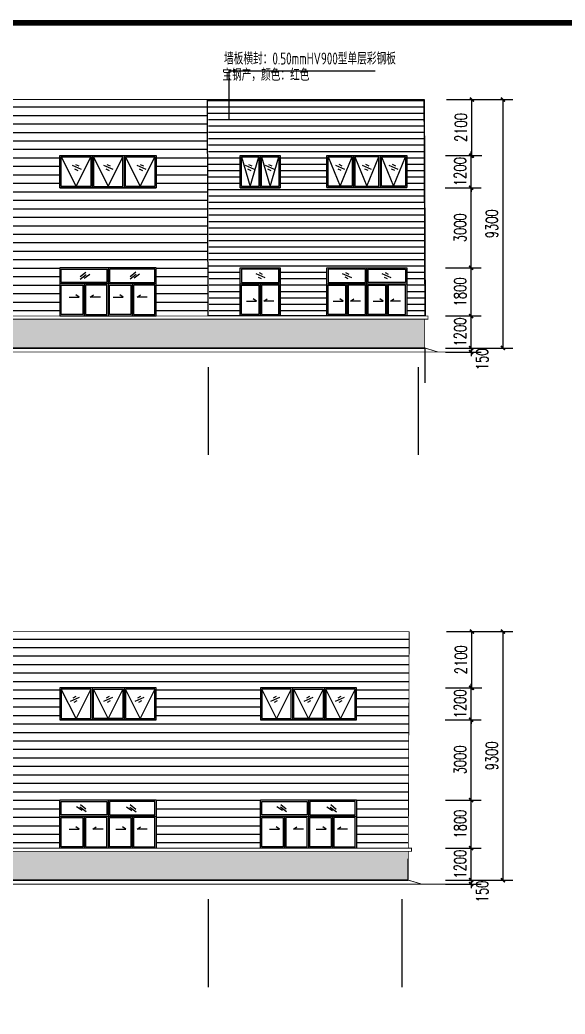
# Model space of a CAD drawing. Extents: x 180850 to 1399066, y 113487 to 334416.
# Drawn here: x 733682 to 754088, y 278472 to 315676 of the extents above; entities that cross this region are included whole.
import ezdxf
from ezdxf.enums import TextEntityAlignment as Align

# ---------------------------------------------------------------- set-up
doc = ezdxf.new("R2010")
doc.units = 0
doc.header["$LTSCALE"] = 1000
for name, color, linetype in [('AXIS', 3, 'Continuous'), ('PUB_DIM', 3, 'Continuous'), ('PUB_TEXT', 7, 'Continuous'), ('PUB_TITLE', 4, 'Continuous')]:
    doc.layers.add(name, color=color, linetype=linetype)
doc.styles.add('_TCH_DIM_T3', font='SIMPLEX', dxfattribs={"width": 0.705882, "bigfont": 'GBCBIG'})
doc.styles.add('C', font='tssdeng.shx', dxfattribs={"height": 3, "bigfont": 'tssdchn.shx'})
doc.dimstyles.new('_TCH_ARCH&&150', dxfattribs={"dimtxt": 446.25, "dimasz": 150, "dimexe": 375, "dimexo": 450, "dimgap": 189.375, "dimtad": 1, "dimdec": 0, "dimzin": 0, "dimdsep": 46, "dimtxsty": '_TCH_DIM_T3', "dimblk": 'ARCHTICK', "dimcen": 0.09, "dimclrd": 3, "dimclre": 3, "dimclrt": 7, "dimazin": 2, "dimtfac": 1, "dimtdec": 0, "dimtix": 1, "dimtmove": 2, "dimatfit": 3, "dimfxl": 1, "dimtolj": 1, "dimtzin": 0, "dimarcsym": 0})

# ---------------------------------------------------------------- blocks, each defined once
blk = doc.blocks.new('_ArchTick')
at = {"color": 0, "linetype": 'ByBlock', "const_width": 0.4}
blk.add_lwpolyline([(-0.5, -0.5), (0.5, 0.5)], dxfattribs=at)
blk = doc.blocks.new('*D526')
at = {"layer": 'Defpoints', "color": 0, "transparency": 16777216}
for p in [(749160, 304597), (750568, 304597), (749160, 303397)]:
    blk.add_point(p, dxfattribs=at)
at = {"layer": 'PUB_DIM', "color": 3, "lineweight": -2, "transparency": 16777216}
for p, q in [((750568, 304597), (750568, 304747)), ((749610, 304597), (750943, 304597)), ((750568, 303397), (750568, 304597)), ((749610, 303397), (750943, 303397)), ((750568, 303397), (750568, 303247))]:
    blk.add_line(p, q, dxfattribs=at)
at = {"layer": 'PUB_DIM', "color": 3, "lineweight": -2, "transparency": 16777216, "xscale": 150, "yscale": 150, "zscale": 150}
for p, rotation in [((750568, 304597), 270), ((750568, 303397), 90)]:
    blk.add_blockref('_ArchTick', p, dxfattribs=dict(at, rotation=rotation))
at = {"layer": 'PUB_DIM', "color": 7, "transparency": 16777216, "insert": (750156, 303997), "char_height": 446.2, "attachment_point": 5, "rotation": 90, "style": '_TCH_DIM_T3'}
blk.add_mtext('\\A1;1200', dxfattribs=at)
blk = doc.blocks.new('*D527')
at = {"layer": 'Defpoints', "color": 0, "transparency": 16777216}
for p in [(749160, 306397), (750568, 306397), (749160, 304597)]:
    blk.add_point(p, dxfattribs=at)
at = {"layer": 'PUB_DIM', "color": 3, "lineweight": -2, "transparency": 16777216}
for p, q in [((749610, 306397), (750943, 306397)), ((750568, 304597), (750568, 306397)), ((749610, 304597), (750943, 304597))]:
    blk.add_line(p, q, dxfattribs=at)
at = {"layer": 'PUB_DIM', "color": 3, "lineweight": -2, "transparency": 16777216, "xscale": 150, "yscale": 150, "zscale": 150}
for p, rotation in [((750568, 306397), 90), ((750568, 304597), 270)]:
    blk.add_blockref('_ArchTick', p, dxfattribs=dict(at, rotation=rotation))
at = {"layer": 'PUB_DIM', "color": 7, "transparency": 16777216, "insert": (750156, 305497), "char_height": 446.2, "attachment_point": 5, "rotation": 90, "style": '_TCH_DIM_T3'}
blk.add_mtext('\\A1;1800', dxfattribs=at)
blk = doc.blocks.new('*D528')
at = {"layer": 'Defpoints', "color": 0, "transparency": 16777216}
for p in [(749144, 309397, -4), (750568, 309397), (749160, 306397)]:
    blk.add_point(p, dxfattribs=at)
at = {"layer": 'PUB_DIM', "color": 3, "lineweight": -2, "transparency": 16777216}
for p, q in [((749594, 309397), (750943, 309397)), ((750568, 306397), (750568, 309397)), ((749610, 306397), (750943, 306397))]:
    blk.add_line(p, q, dxfattribs=at)
at = {"layer": 'PUB_DIM', "color": 3, "lineweight": -2, "transparency": 16777216, "xscale": 150, "yscale": 150, "zscale": 150}
for p, rotation in [((750568, 309397), 90), ((750568, 306397), 270)]:
    blk.add_blockref('_ArchTick', p, dxfattribs=dict(at, rotation=rotation))
at = {"layer": 'PUB_DIM', "color": 7, "transparency": 16777216, "insert": (750156, 307897), "char_height": 446.2, "attachment_point": 5, "rotation": 90, "style": '_TCH_DIM_T3'}
blk.add_mtext('\\A1;3000', dxfattribs=at)
blk = doc.blocks.new('*D529')
at = {"layer": 'Defpoints', "color": 0, "transparency": 16777216}
for p in [(749160, 310597), (750568, 310597), (749144, 309397, -4)]:
    blk.add_point(p, dxfattribs=at)
at = {"layer": 'PUB_DIM', "color": 3, "lineweight": -2, "transparency": 16777216}
for p, q in [((750568, 310597), (750568, 310747)), ((749610, 310597), (750943, 310597)), ((750568, 309397), (750568, 310597)), ((749594, 309397), (750943, 309397)), ((750568, 309397), (750568, 309247))]:
    blk.add_line(p, q, dxfattribs=at)
at = {"layer": 'PUB_DIM', "color": 3, "lineweight": -2, "transparency": 16777216, "xscale": 150, "yscale": 150, "zscale": 150}
for p, rotation in [((750568, 310597), 270), ((750568, 309397), 90)]:
    blk.add_blockref('_ArchTick', p, dxfattribs=dict(at, rotation=rotation))
at = {"layer": 'PUB_DIM', "color": 7, "transparency": 16777216, "insert": (750156, 309997), "char_height": 446.2, "attachment_point": 5, "rotation": 90, "style": '_TCH_DIM_T3'}
blk.add_mtext('\\A1;1200', dxfattribs=at)
blk = doc.blocks.new('*D530')
at = {"layer": 'Defpoints', "color": 0, "transparency": 16777216}
for p in [(749193, 312697), (750601, 312697), (749160, 310597)]:
    blk.add_point(p, dxfattribs=at)
at = {"layer": 'PUB_DIM', "color": 3, "lineweight": -2, "transparency": 16777216}
for p, q in [((749643, 312697), (750976, 312697)), ((750601, 310597), (750601, 312697)), ((749610, 310597), (750976, 310597))]:
    blk.add_line(p, q, dxfattribs=at)
at = {"layer": 'PUB_DIM', "color": 3, "lineweight": -2, "transparency": 16777216, "xscale": 150, "yscale": 150, "zscale": 150}
for p, rotation in [((750601, 312697), 90), ((750601, 310597), 270)]:
    blk.add_blockref('_ArchTick', p, dxfattribs=dict(at, rotation=rotation))
at = {"layer": 'PUB_DIM', "color": 7, "transparency": 16777216, "insert": (750189, 311647), "char_height": 446.2, "attachment_point": 5, "rotation": 90, "style": '_TCH_DIM_T3'}
blk.add_mtext('\\A1;2100', dxfattribs=at)
blk = doc.blocks.new('*D531')
at = {"layer": 'Defpoints', "color": 0, "transparency": 16777216}
for p in [(749193, 312697), (749160, 303397), (751760, 303397)]:
    blk.add_point(p, dxfattribs=at)
at = {"layer": 'PUB_DIM', "color": 3, "lineweight": -2, "transparency": 16777216}
for p, q in [((749643, 312697), (752135, 312697)), ((751760, 312697), (751760, 303397)), ((749610, 303397), (752135, 303397))]:
    blk.add_line(p, q, dxfattribs=at)
at = {"layer": 'PUB_DIM', "color": 3, "lineweight": -2, "transparency": 16777216, "xscale": 150, "yscale": 150, "zscale": 150}
for p, rotation in [((751760, 312697), 90), ((751760, 303397), 270)]:
    blk.add_blockref('_ArchTick', p, dxfattribs=dict(at, rotation=rotation))
at = {"layer": 'PUB_DIM', "color": 7, "transparency": 16777216, "insert": (751348, 308047), "char_height": 446.2, "attachment_point": 5, "rotation": 90, "style": '_TCH_DIM_T3'}
blk.add_mtext('\\A1;9300', dxfattribs=at)
blk = doc.blocks.new('*D443')
at = {"layer": 'Defpoints', "color": 0, "transparency": 16777216}
for p in [(749160, 303397), (749160, 303246), (750568, 303246)]:
    blk.add_point(p, dxfattribs=at)
at = {"layer": 'PUB_DIM', "color": 3, "lineweight": -2, "transparency": 16777216}
for p, q in [((749610, 303397), (750943, 303397)), ((749610, 303246), (750943, 303246)), ((750568, 303397), (750568, 303547)), ((750568, 303397), (750568, 303246)), ((750568, 303246), (750568, 303096))]:
    blk.add_line(p, q, dxfattribs=at)
at = {"layer": 'PUB_DIM', "color": 3, "lineweight": -2, "transparency": 16777216, "xscale": 150, "yscale": 150, "zscale": 150}
for p, rotation in [((750568, 303397), 270), ((750568, 303246), 90)]:
    blk.add_blockref('_ArchTick', p, dxfattribs=dict(at, rotation=rotation))
at = {"layer": 'PUB_DIM', "color": 7, "transparency": 16777216, "insert": (750981, 302973), "char_height": 446.2, "attachment_point": 5, "rotation": 90, "style": '_TCH_DIM_T3'}
blk.add_mtext('\\A1;150', dxfattribs=at)
blk = doc.blocks.new('*D1897')
at = {"layer": 'Defpoints', "color": 0, "transparency": 16777216}
for p in [(749160, 284684), (750568, 284684), (749160, 283484)]:
    blk.add_point(p, dxfattribs=at)
at = {"layer": 'PUB_DIM', "color": 3, "lineweight": -2, "transparency": 16777216}
for p, q in [((749610, 284684), (750943, 284684)), ((750568, 284684), (750568, 284834)), ((750568, 283484), (750568, 284684)), ((749610, 283484), (750943, 283484)), ((750568, 283484), (750568, 283334))]:
    blk.add_line(p, q, dxfattribs=at)
at = {"layer": 'PUB_DIM', "color": 3, "lineweight": -2, "transparency": 16777216, "xscale": 150, "yscale": 150, "zscale": 150}
for p, rotation in [((750568, 284684), 270), ((750568, 283484), 90)]:
    blk.add_blockref('_ArchTick', p, dxfattribs=dict(at, rotation=rotation))
at = {"layer": 'PUB_DIM', "color": 7, "transparency": 16777216, "insert": (750156, 284084), "char_height": 446.2, "attachment_point": 5, "rotation": 90, "style": '_TCH_DIM_T3'}
blk.add_mtext('\\A1;1200', dxfattribs=at)
blk = doc.blocks.new('*D1898')
at = {"layer": 'Defpoints', "color": 0, "transparency": 16777216}
for p in [(749160, 286484), (750568, 286484), (749160, 284684)]:
    blk.add_point(p, dxfattribs=at)
at = {"layer": 'PUB_DIM', "color": 3, "lineweight": -2, "transparency": 16777216}
for p, q in [((749610, 286484), (750943, 286484)), ((750568, 284684), (750568, 286484)), ((749610, 284684), (750943, 284684))]:
    blk.add_line(p, q, dxfattribs=at)
at = {"layer": 'PUB_DIM', "color": 3, "lineweight": -2, "transparency": 16777216, "xscale": 150, "yscale": 150, "zscale": 150}
for p, rotation in [((750568, 286484), 90), ((750568, 284684), 270)]:
    blk.add_blockref('_ArchTick', p, dxfattribs=dict(at, rotation=rotation))
at = {"layer": 'PUB_DIM', "color": 7, "transparency": 16777216, "insert": (750156, 285584), "char_height": 446.2, "attachment_point": 5, "rotation": 90, "style": '_TCH_DIM_T3'}
blk.add_mtext('\\A1;1800', dxfattribs=at)
blk = doc.blocks.new('*D1899')
at = {"layer": 'Defpoints', "color": 0, "transparency": 16777216}
for p in [(749144, 289484, -4), (750568, 289484), (749160, 286484)]:
    blk.add_point(p, dxfattribs=at)
at = {"layer": 'PUB_DIM', "color": 3, "lineweight": -2, "transparency": 16777216}
for p, q in [((749594, 289484), (750943, 289484)), ((750568, 286484), (750568, 289484)), ((749610, 286484), (750943, 286484))]:
    blk.add_line(p, q, dxfattribs=at)
at = {"layer": 'PUB_DIM', "color": 3, "lineweight": -2, "transparency": 16777216, "xscale": 150, "yscale": 150, "zscale": 150}
for p, rotation in [((750568, 289484), 90), ((750568, 286484), 270)]:
    blk.add_blockref('_ArchTick', p, dxfattribs=dict(at, rotation=rotation))
at = {"layer": 'PUB_DIM', "color": 7, "transparency": 16777216, "insert": (750156, 287984), "char_height": 446.2, "attachment_point": 5, "rotation": 90, "style": '_TCH_DIM_T3'}
blk.add_mtext('\\A1;3000', dxfattribs=at)
blk = doc.blocks.new('*D1900')
at = {"layer": 'Defpoints', "color": 0, "transparency": 16777216}
for p in [(749160, 290684), (750568, 290684), (749144, 289484, -4)]:
    blk.add_point(p, dxfattribs=at)
at = {"layer": 'PUB_DIM', "color": 3, "lineweight": -2, "transparency": 16777216}
for p, q in [((749610, 290684), (750943, 290684)), ((750568, 290684), (750568, 290834)), ((750568, 289484), (750568, 290684)), ((749594, 289484), (750943, 289484)), ((750568, 289484), (750568, 289334))]:
    blk.add_line(p, q, dxfattribs=at)
at = {"layer": 'PUB_DIM', "color": 3, "lineweight": -2, "transparency": 16777216, "xscale": 150, "yscale": 150, "zscale": 150}
for p, rotation in [((750568, 290684), 270), ((750568, 289484), 90)]:
    blk.add_blockref('_ArchTick', p, dxfattribs=dict(at, rotation=rotation))
at = {"layer": 'PUB_DIM', "color": 7, "transparency": 16777216, "insert": (750156, 290084), "char_height": 446.2, "attachment_point": 5, "rotation": 90, "style": '_TCH_DIM_T3'}
blk.add_mtext('\\A1;1200', dxfattribs=at)
blk = doc.blocks.new('*D1901')
at = {"layer": 'Defpoints', "color": 0, "transparency": 16777216}
for p in [(749193, 292784), (750601, 292784), (749160, 290684)]:
    blk.add_point(p, dxfattribs=at)
at = {"layer": 'PUB_DIM', "color": 3, "lineweight": -2, "transparency": 16777216}
for p, q in [((749643, 292784), (750976, 292784)), ((750601, 290684), (750601, 292784)), ((749610, 290684), (750976, 290684))]:
    blk.add_line(p, q, dxfattribs=at)
at = {"layer": 'PUB_DIM', "color": 3, "lineweight": -2, "transparency": 16777216, "xscale": 150, "yscale": 150, "zscale": 150}
for p, rotation in [((750601, 292784), 90), ((750601, 290684), 270)]:
    blk.add_blockref('_ArchTick', p, dxfattribs=dict(at, rotation=rotation))
at = {"layer": 'PUB_DIM', "color": 7, "transparency": 16777216, "insert": (750189, 291734), "char_height": 446.2, "attachment_point": 5, "rotation": 90, "style": '_TCH_DIM_T3'}
blk.add_mtext('\\A1;2100', dxfattribs=at)
blk = doc.blocks.new('*D1902')
at = {"layer": 'Defpoints', "color": 0, "transparency": 16777216}
for p in [(749193, 292784), (749160, 283484), (751760, 283484)]:
    blk.add_point(p, dxfattribs=at)
at = {"layer": 'PUB_DIM', "color": 3, "lineweight": -2, "transparency": 16777216}
for p, q in [((749643, 292784), (752135, 292784)), ((751760, 292784), (751760, 283484)), ((749610, 283484), (752135, 283484))]:
    blk.add_line(p, q, dxfattribs=at)
at = {"layer": 'PUB_DIM', "color": 3, "lineweight": -2, "transparency": 16777216, "xscale": 150, "yscale": 150, "zscale": 150}
for p, rotation in [((751760, 292784), 90), ((751760, 283484), 270)]:
    blk.add_blockref('_ArchTick', p, dxfattribs=dict(at, rotation=rotation))
at = {"layer": 'PUB_DIM', "color": 7, "transparency": 16777216, "insert": (751348, 288134), "char_height": 446.2, "attachment_point": 5, "rotation": 90, "style": '_TCH_DIM_T3'}
blk.add_mtext('\\A1;9300', dxfattribs=at)
blk = doc.blocks.new('*D1904')
at = {"layer": 'Defpoints', "color": 0, "transparency": 16777216}
for p in [(749160, 283484), (749160, 283334), (750568, 283334)]:
    blk.add_point(p, dxfattribs=at)
at = {"layer": 'PUB_DIM', "color": 3, "lineweight": -2, "transparency": 16777216}
for p, q in [((750568, 283484), (750568, 283634)), ((749610, 283484), (750943, 283484)), ((749610, 283334), (750943, 283334)), ((750568, 283484), (750568, 283334)), ((750568, 283334), (750568, 283184))]:
    blk.add_line(p, q, dxfattribs=at)
at = {"layer": 'PUB_DIM', "color": 3, "lineweight": -2, "transparency": 16777216, "xscale": 150, "yscale": 150, "zscale": 150}
for p, rotation in [((750568, 283484), 270), ((750568, 283334), 90)]:
    blk.add_blockref('_ArchTick', p, dxfattribs=dict(at, rotation=rotation))
at = {"layer": 'PUB_DIM', "color": 7, "transparency": 16777216, "insert": (750981, 283061), "char_height": 446.2, "attachment_point": 5, "rotation": 90, "style": '_TCH_DIM_T3'}
blk.add_mtext('\\A1;150', dxfattribs=at)

msp = doc.modelspace()

# ---------------------------------------------------------------- hatches: boundary and pattern name
at = {"true_color": 0xc7c8ca}
h = msp.add_hatch(dxfattribs=at)
h.set_pattern_fill('ANSI31', color=9, scale=200, angle=315)
h.set_pattern_definition([(0, (0, 0), (9e-14, 317.5), [])])
h.paths.add_polyline_path([(740699.08, 312696.59), (688212.75, 312696.59), (688246.04, 304596.67), (690182.37, 304596.67), (690182.37, 306396.67), (693782.4, 306396.67), (693782.4, 304596.67), (697682.37, 304596.67), (697682.37, 306396.67), (701282.4, 306396.67), (701282.4, 304596.67), (704882.38, 304596.67), (704882.38, 307596.67), (709082.38, 307596.67), (709082.38, 304596.67), (712682.34, 304596.67), (712682.34, 306396.67), (716282.37, 306396.67), (716282.37, 304596.67), (720182.34, 304596.67), (720182.34, 306396.67), (723782.37, 306396.67), (723782.37, 304596.67), (727382.38, 304596.67), (727382.38, 307596.67), (731582.38, 307596.67), (731582.38, 304596.67), (735182.37, 304596.67), (735182.37, 306396.67), (738782.4, 306396.67), (738782.4, 304596.67), (740732.37, 304596.67)])
h.paths.add_polyline_path([(712682.35, 309396.67), (712682.35, 310596.67), (716282.35, 310596.67), (716282.35, 309396.67)], flags=16)
h.paths.add_polyline_path([(716232.41, 309446.67), (715132.35, 309446.67), (715132.35, 310546.66), (716232.41, 310546.66)], flags=0)
h.paths.add_polyline_path([(715032.35, 309446.67), (713932.35, 309446.67), (713932.35, 310546.66), (715032.35, 310546.66)], flags=0)
h.paths.add_polyline_path([(720182.35, 309396.67), (720182.35, 310596.67), (723782.35, 310596.67), (723782.35, 309396.67)], flags=16)
h.paths.add_polyline_path([(720231.99, 309446.69), (720232, 310546.69), (721332.05, 310546.66), (721332.04, 309446.66)], flags=0)
h.paths.add_polyline_path([(713832.04, 309446.66), (712731.99, 309446.69), (712732, 310546.69), (713832.05, 310546.66)], flags=0)
h.paths.add_polyline_path([(721432.35, 309446.67), (721432.35, 310546.66), (722532.35, 310546.66), (722532.35, 309446.67)], flags=0)
h.paths.add_polyline_path([(710101.17, 308796.67), (709501.17, 308196.67), (710101.17, 308196.67), (710732.38, 308196.67), (710732.38, 307896.67), (703232.38, 307896.67), (703232.38, 308196.67), (709501.17, 308196.67), (708901.17, 308796.67)], flags=16)
h.paths.add_polyline_path([(722632.35, 309446.67), (722632.35, 310546.66), (723732.41, 310546.66), (723732.41, 309446.67)], flags=0)
h.paths.add_polyline_path([(705182.35, 309396.67), (705182.35, 310596.67), (708782.35, 310596.67), (708782.35, 309396.67)], flags=16)
h.paths.add_polyline_path([(725732.38, 307896.67), (725732.38, 308196.67), (731928.64, 308196.67), (731328.64, 308796.67), (732528.64, 308796.67), (731928.64, 308196.67), (732528.64, 308196.67), (733232.38, 308196.67), (733232.38, 307896.67)], flags=16)
h.paths.add_polyline_path([(708732.41, 309446.67), (707632.35, 309446.67), (707632.35, 310546.66), (708732.41, 310546.66)], flags=0)
h.paths.add_polyline_path([(707532.35, 309446.67), (706432.35, 309446.67), (706432.35, 310546.66), (707532.35, 310546.66)], flags=0)
h.paths.add_polyline_path([(727682.35, 309396.67), (727682.35, 310596.67), (731282.35, 310596.67), (731282.35, 309396.67)], flags=16)
h.paths.add_polyline_path([(727731.99, 309446.69), (727732, 310546.69), (728832.05, 310546.66), (728832.04, 309446.66)], flags=0)
h.paths.add_polyline_path([(706332.04, 309446.66), (705231.99, 309446.69), (705232, 310546.69), (706332.05, 310546.66)], flags=0)
h.paths.add_polyline_path([(728932.35, 309446.67), (728932.35, 310546.66), (730032.35, 310546.66), (730032.35, 309446.67)], flags=0)
h.paths.add_polyline_path([(730132.35, 309446.67), (730132.35, 310546.66), (731232.41, 310546.66), (731232.41, 309446.67)], flags=0)
h.paths.add_polyline_path([(697682.35, 309396.67), (697682.35, 310596.67), (701282.35, 310596.67), (701282.35, 309396.67)], flags=16)
h.paths.add_polyline_path([(701232.41, 309446.67), (700132.35, 309446.67), (700132.35, 310546.66), (701232.41, 310546.66)], flags=0)
h.paths.add_polyline_path([(700032.35, 309446.67), (698932.35, 309446.67), (698932.35, 310546.66), (700032.35, 310546.66)], flags=0)
h.paths.add_polyline_path([(735182.35, 309396.67), (735182.35, 310596.67), (738782.35, 310596.67), (738782.35, 309396.67)], flags=16)
h.paths.add_polyline_path([(735231.99, 309446.69), (735232, 310546.69), (736332.05, 310546.66), (736332.04, 309446.66)], flags=0)
h.paths.add_polyline_path([(698832.04, 309446.66), (697731.99, 309446.69), (697732, 310546.69), (698832.05, 310546.66)], flags=0)
h.paths.add_polyline_path([(736432.35, 309446.67), (736432.35, 310546.66), (737532.35, 310546.66), (737532.35, 309446.67)], flags=0)
h.paths.add_polyline_path([(737632.35, 309446.67), (737632.35, 310546.66), (738732.41, 310546.66), (738732.41, 309446.67)], flags=0)
h.paths.add_polyline_path([(690182.35, 309396.67), (690182.35, 310596.67), (693782.35, 310596.67), (693782.35, 309396.67)], flags=16)
h.paths.add_polyline_path([(693732.41, 309446.67), (692632.35, 309446.67), (692632.35, 310546.66), (693732.41, 310546.66)], flags=0)
h.paths.add_polyline_path([(692532.35, 309446.67), (691432.35, 309446.67), (691432.35, 310546.66), (692532.35, 310546.66)], flags=0)
h.paths.add_polyline_path([(691332.04, 309446.66), (690231.99, 309446.69), (690232, 310546.69), (691332.05, 310546.66)], flags=0)
h.paths.add_polyline_path([(710223.75, 308857.92), (712201.25, 308857.92), (712201.25, 309750.42), (710223.75, 309750.42)], flags=24)
h.paths.add_polyline_path([(732651.22, 308857.92), (734628.72, 308857.92), (734628.72, 309750.42), (732651.22, 309750.42)], flags=24)
h = msp.add_hatch()
h.set_pattern_fill('ANSI31', color=1, scale=150, angle=315)
h.set_pattern_definition([(0, (80580.4, 2146), (7e-14, 238.125), [])])
h.paths.add_polyline_path([(748832.38, 312696.59), (740732.37, 312696.59), (740765.67, 304653.06), (741922.66, 304653.06), (741922.66, 306396.67), (743422.71, 306396.67), (743422.71, 304653.06), (745165.64, 304653.06), (745165.64, 306398.41), (748165.67, 306398.41), (748165.67, 304653.06), (748865.44, 304653.06)])
h.paths.add_polyline_path([(745167.46, 309398.41), (745167.46, 310598.41), (748167.46, 310598.41), (748167.46, 309398.41)], flags=16)
h.paths.add_polyline_path([(745217.1, 309448.44), (745217.11, 310548.44), (746117.16, 310548.4), (746117.15, 309448.4)], flags=0)
h.paths.add_polyline_path([(746217.46, 309448.41), (746217.46, 310548.4), (747117.47, 310548.4), (747117.46, 309448.41)], flags=0)
h.paths.add_polyline_path([(741924.49, 309396.67), (741924.49, 310596.67), (743422.71, 310596.67), (743422.71, 309396.67)], flags=16)
h.paths.add_polyline_path([(743372.38, 309446.65), (742723.24, 309446.69), (742723.24, 310546.69), (743372.39, 310546.65)], flags=0)
h.paths.add_polyline_path([(747217.46, 309448.41), (747217.47, 310548.4), (748117.53, 310548.4), (748117.52, 309448.41)], flags=0)
h.paths.add_polyline_path([(742623.27, 309446.66), (741974.13, 309446.7), (741974.13, 310546.7), (742623.28, 310546.66)], flags=0)
h = msp.add_hatch(dxfattribs=at)
h.set_pattern_fill('AR-B816', color=9, scale=150)
h.set_pattern_definition([(0, (321896.65, 222530.94), (0, 181.9656), []), (90, (321896.65, 222530.94), (-181.9656, 181.9656), [181.9656, -181.9656])])
h.paths.add_polyline_path([(704882.38, 304476.67), (688246.04, 304476.67), (688246.04, 303396.67), (704882.38, 303396.67)])
h.paths.add_polyline_path([(727382.38, 304476.67), (709082.38, 304476.67), (709082.38, 303396.67), (727382.38, 303396.67)])
h.paths.add_polyline_path([(740732.38, 304476.67), (731582.38, 304476.67), (731582.38, 303396.67), (740732.38, 303396.67)])
h.paths.add_polyline_path([(748847.27, 304476.67), (740732.38, 304476.67), (740732.38, 303396.67), (748847.27, 303396.67)])
h = msp.add_hatch(dxfattribs=at)
h.set_pattern_fill('ANSI31', color=9, scale=200, angle=315)
h.set_pattern_definition([(0, (0, -19912.32), (9e-14, 317.5), [])])
h.paths.add_polyline_path([(695765.68, 292784.27), (748252.02, 292784.27), (748218.72, 284684.35), (746282.4, 284684.35), (746282.4, 286484.35), (742682.37, 286484.35), (742682.37, 284684.35), (738782.4, 284684.35), (738782.4, 286484.35), (735182.37, 286484.35), (735182.37, 284684.35), (731582.38, 284684.35), (731582.38, 287684.35), (727382.38, 287684.35), (727382.38, 284684.35), (723782.43, 284684.35), (723782.43, 286484.35), (720182.4, 286484.35), (720182.4, 284684.35), (716282.43, 284684.35), (716282.43, 286484.35), (712682.4, 286484.35), (712682.4, 284684.35), (709082.38, 284684.35), (709082.38, 287684.35), (704882.38, 287684.35), (704882.38, 284684.35), (701282.4, 284684.35), (701282.4, 286484.35), (697682.37, 286484.35), (697682.37, 284684.35), (695732.39, 284684.35)])
h.paths.add_polyline_path([(723782.41, 289484.35), (723782.41, 290684.35), (720182.41, 290684.35), (720182.41, 289484.35)], flags=16)
h.paths.add_polyline_path([(720232.35, 289534.35), (721332.41, 289534.35), (721332.41, 290634.34), (720232.35, 290634.34)], flags=0)
h.paths.add_polyline_path([(721432.41, 289534.35), (722532.41, 289534.35), (722532.41, 290634.34), (721432.41, 290634.34)], flags=0)
h.paths.add_polyline_path([(716282.41, 289484.35), (716282.41, 290684.35), (712682.41, 290684.35), (712682.41, 289484.35)], flags=16)
h.paths.add_polyline_path([(716232.78, 289534.38), (716232.77, 290634.38), (715132.72, 290634.34), (715132.72, 289534.34)], flags=0)
h.paths.add_polyline_path([(722632.72, 289534.34), (723732.78, 289534.38), (723732.77, 290634.38), (722632.72, 290634.34)], flags=0)
h.paths.add_polyline_path([(715032.41, 289534.35), (715032.41, 290634.34), (713932.41, 290634.34), (713932.41, 289534.35)], flags=0)
h.paths.add_polyline_path([(726363.6, 288884.35), (726963.6, 288284.35), (726363.6, 288284.35), (725732.38, 288284.35), (725732.38, 287984.35), (733232.38, 287984.35), (733232.38, 288284.35), (726963.6, 288284.35), (727563.6, 288884.35)], flags=16)
h.paths.add_polyline_path([(713832.41, 289534.35), (713832.41, 290634.34), (712732.35, 290634.34), (712732.35, 289534.35)], flags=0)
h.paths.add_polyline_path([(731282.41, 289484.35), (731282.41, 290684.35), (727682.41, 290684.35), (727682.41, 289484.35)], flags=16)
h.paths.add_polyline_path([(710732.38, 287984.35), (710732.38, 288284.35), (704536.12, 288284.35), (705136.12, 288884.35), (703936.12, 288884.35), (704536.12, 288284.35), (703936.12, 288284.35), (703232.38, 288284.35), (703232.38, 287984.35)], flags=16)
h.paths.add_polyline_path([(727732.35, 289534.35), (728832.41, 289534.35), (728832.41, 290634.34), (727732.35, 290634.34)], flags=0)
h.paths.add_polyline_path([(728932.41, 289534.35), (730032.41, 289534.35), (730032.41, 290634.34), (728932.41, 290634.34)], flags=0)
h.paths.add_polyline_path([(708782.41, 289484.35), (708782.41, 290684.35), (705182.41, 290684.35), (705182.41, 289484.35)], flags=16)
h.paths.add_polyline_path([(708732.78, 289534.38), (708732.77, 290634.38), (707632.72, 290634.34), (707632.72, 289534.34)], flags=0)
h.paths.add_polyline_path([(730132.72, 289534.34), (731232.78, 289534.38), (731232.77, 290634.38), (730132.72, 290634.34)], flags=0)
h.paths.add_polyline_path([(707532.41, 289534.35), (707532.41, 290634.34), (706432.41, 290634.34), (706432.41, 289534.35)], flags=0)
h.paths.add_polyline_path([(706332.41, 289534.35), (706332.41, 290634.34), (705232.35, 290634.34), (705232.35, 289534.35)], flags=0)
h.paths.add_polyline_path([(738782.41, 289484.35), (738782.41, 290684.35), (735182.41, 290684.35), (735182.41, 289484.35)], flags=16)
h.paths.add_polyline_path([(735232.35, 289534.35), (736332.41, 289534.35), (736332.41, 290634.34), (735232.35, 290634.34)], flags=0)
h.paths.add_polyline_path([(736432.41, 289534.35), (737532.41, 289534.35), (737532.41, 290634.34), (736432.41, 290634.34)], flags=0)
h.paths.add_polyline_path([(701282.41, 289484.35), (701282.41, 290684.35), (697682.41, 290684.35), (697682.41, 289484.35)], flags=16)
h.paths.add_polyline_path([(701232.78, 289534.38), (701232.77, 290634.38), (700132.72, 290634.34), (700132.72, 289534.34)], flags=0)
h.paths.add_polyline_path([(737632.72, 289534.34), (738732.78, 289534.38), (738732.77, 290634.38), (737632.72, 290634.34)], flags=0)
h.paths.add_polyline_path([(700032.41, 289534.35), (700032.41, 290634.34), (698932.41, 290634.34), (698932.41, 289534.35)], flags=0)
h.paths.add_polyline_path([(698832.41, 289534.35), (698832.41, 290634.34), (697732.35, 290634.34), (697732.35, 289534.35)], flags=0)
h.paths.add_polyline_path([(746282.41, 289484.35), (746282.41, 290684.35), (742682.41, 290684.35), (742682.41, 289484.35)], flags=16)
h.paths.add_polyline_path([(742732.35, 289534.35), (743832.41, 289534.35), (743832.41, 290634.34), (742732.35, 290634.34)], flags=0)
h.paths.add_polyline_path([(743932.41, 289534.35), (745032.41, 289534.35), (745032.41, 290634.34), (743932.41, 290634.34)], flags=0)
h.paths.add_polyline_path([(745132.72, 289534.34), (746232.78, 289534.38), (746232.77, 290634.38), (745132.72, 290634.34)], flags=0)
h.paths.add_polyline_path([(726241.02, 288945.6), (724263.52, 288945.6), (724263.52, 289838.1), (726241.02, 289838.1)], flags=24)
h.paths.add_polyline_path([(703813.54, 288945.6), (701836.04, 288945.6), (701836.04, 289838.1), (703813.54, 289838.1)], flags=24)
h = msp.add_hatch(dxfattribs=at)
h.set_pattern_fill('AR-B816', color=9, scale=150)
h.set_pattern_definition([(0, (321896.65, 202618.63), (0, 181.9656), []), (90, (321896.65, 202618.63), (-181.9656, 181.9656), [181.9656, -181.9656])])
h.paths.add_polyline_path([(731582.38, 284564.35), (748218.72, 284564.35), (748218.72, 283484.35), (731582.38, 283484.35)])
h.paths.add_polyline_path([(709082.38, 284564.35), (727382.38, 284564.35), (727382.38, 283484.35), (709082.38, 283484.35)])
h.paths.add_polyline_path([(695732.38, 284564.35), (704882.38, 284564.35), (704882.38, 283484.35), (695732.38, 283484.35)])
h.paths.add_polyline_path([(687617.49, 284564.35), (695732.38, 284564.35), (695732.38, 283484.35), (687617.49, 283484.35)])

# ---------------------------------------------------------------- linework, layer by layer
at = {"color": 3}
for p, q in [((735232, 310546.69), (735782.02, 309446.68)), ((735782.02, 309446.68), (736332.05, 310546.66)), ((736432.35, 310546.66), (736982.35, 309446.67)), ((736982.35, 309446.67), (737532.35, 310546.66)), ((737632.35, 310546.66), (738182.38, 309446.67)), ((738182.38, 309446.67), (738732.41, 310546.66)), ((741974.13, 310546.7), (742298.7, 309446.68)), ((742298.7, 309446.68), (742623.28, 310546.66)), ((742723.24, 310546.69), (743047.81, 309446.67)), ((743047.81, 309446.67), (743372.39, 310546.65)), ((745217.11, 310548.44), (745667.13, 309448.42)), ((745667.13, 309448.42), (746117.16, 310548.4)), ((746217.46, 310548.4), (746667.46, 309448.41)), ((746667.46, 309448.41), (747117.47, 310548.4)), ((747217.47, 310548.4), (747667.49, 309448.41)), ((747667.49, 309448.41), (748117.53, 310548.4)), ((735782.38, 289534.35), (735232.35, 290634.34)), ((736332.41, 290634.34), (735782.38, 289534.35)), ((736982.41, 289534.35), (736432.41, 290634.34)), ((737532.41, 290634.34), (736982.41, 289534.35)), ((738182.75, 289534.36), (737632.72, 290634.34)), ((738732.77, 290634.38), (738182.75, 289534.36)), ((743282.38, 289534.35), (742732.35, 290634.34)), ((743832.41, 290634.34), (743282.38, 289534.35)), ((744482.41, 289534.35), (743932.41, 290634.34)), ((745032.41, 290634.34), (744482.41, 289534.35)), ((745682.75, 289534.36), (745132.72, 290634.34)), ((746232.77, 290634.38), (745682.75, 289534.36))]:
    msp.add_line(p, q, dxfattribs=at)
for p, q in [((736382.37, 310596.67), (736382.35, 309396.67)), ((737582.35, 310596.67), (737582.35, 309396.67)), ((742673.6, 310596.67), (742673.59, 309396.67)), ((746167.48, 310598.41), (746167.46, 309398.41)), ((747167.46, 310598.41), (747167.46, 309398.41)), ((735641.08, 310237.55), (735979.39, 310084.94)), ((735729.51, 310101.7), (735847.17, 310044.64)), ((735765.7, 310269.6), (735883.37, 310212.54)), ((736816.05, 310237.53), (737154.36, 310084.92)), ((736904.48, 310101.68), (737022.14, 310044.62)), ((736940.68, 310269.58), (737058.34, 310212.52)), ((738060.76, 310237.53), (738399.07, 310084.92)), ((738149.19, 310101.68), (738266.85, 310044.62)), ((738185.39, 310269.58), (738303.05, 310212.52)), ((742114.69, 310237.55), (742453, 310084.94)), ((742203.12, 310101.7), (742320.78, 310044.64)), ((742239.32, 310269.6), (742356.98, 310212.54)), ((742863.8, 310237.54), (743202.11, 310084.93)), ((742952.23, 310101.69), (743069.89, 310044.63)), ((742988.43, 310269.59), (743106.09, 310212.53)), ((745492.78, 310239.29), (745831.09, 310086.68)), ((745581.21, 310103.44), (745698.87, 310046.38)), ((745617.41, 310271.34), (745735.07, 310214.28)), ((746493.11, 310239.27), (746831.42, 310086.66)), ((746581.54, 310103.42), (746699.2, 310046.36)), ((746617.74, 310271.32), (746735.4, 310214.26)), ((747493.16, 310239.27), (747831.47, 310086.66)), ((747581.59, 310103.42), (747699.25, 310046.36)), ((747617.79, 310271.32), (747735.45, 310214.26)), ((735182.35, 309396.67), (738782.41, 309396.67)), ((741924.49, 309396.67), (743424.52, 309396.67)), ((745167.46, 309398.41), (748167.52, 309398.41)), ((736151.24, 306223.23), (735942.41, 306055.64)), ((736982.37, 306396.67), (736982.38, 304596.67)), ((738020.55, 306233.38), (737811.73, 306065.79)), ((742506.56, 306188.96), (742844.88, 306036.35)), ((742631.19, 306221.01), (742748.85, 306163.94)), ((743422.68, 304596.67), (743422.68, 306396.67)), ((743422.71, 306396.67), (743422.71, 304596.67)), ((745749.54, 306190.7), (746087.85, 306038.09)), ((745874.16, 306222.75), (745991.83, 306165.68)), ((746665.65, 304598.41), (746665.65, 306398.41)), ((746665.68, 306398.41), (746665.68, 304598.41)), ((747222.49, 306190.68), (747560.8, 306038.07)), ((747347.12, 306222.73), (747464.78, 306165.67)), ((736165.16, 306132.16), (735935.45, 305958.25)), ((736293.94, 306146.07), (736088.59, 305999.99)), ((738034.48, 306142.31), (737804.77, 305968.4)), ((738163.26, 306156.22), (737957.91, 306010.14)), ((742594.99, 306053.11), (742712.66, 305996.04)), ((745837.97, 306054.85), (745955.63, 305997.78)), ((747310.92, 306054.83), (747428.58, 305997.77)), ((738782.4, 305796.67), (735182.31, 305796.67)), ((736082.37, 305796.67), (736082.37, 304596.67)), ((737882.37, 305796.68), (737882.4, 304596.68)), ((741922.66, 305796.67), (743422.68, 305796.67)), ((742672.77, 305796.86), (742672.47, 304596.86)), ((745165.64, 305798.41), (748165.73, 305798.41)), ((745915.74, 305798.6), (745915.44, 304598.6)), ((747415.69, 305798.41), (747415.69, 304598.41)), ((735521.36, 305303.76), (735898.05, 305303.76)), ((735898.05, 305303.76), (735773.21, 305388.2)), ((736316.44, 305303.76), (736441.27, 305388.2)), ((736693.13, 305303.76), (736316.44, 305303.76)), ((737171.63, 305303.76), (737548.32, 305303.77)), ((737548.32, 305303.77), (737423.48, 305388.21)), ((738066.71, 305303.77), (738191.54, 305388.22)), ((738443.4, 305303.78), (738066.71, 305303.77)), ((742161.91, 305152.28), (742538.6, 305152.18)), ((742538.6, 305152.18), (742413.78, 305236.66)), ((742806.67, 305152.12), (742931.53, 305236.53)), ((743183.36, 305152.02), (742806.67, 305152.12)), ((745404.88, 305154.02), (745781.57, 305153.92)), ((745781.57, 305153.92), (745656.76, 305238.4)), ((746049.65, 305153.86), (746174.5, 305238.27)), ((746426.34, 305153.76), (746049.65, 305153.86)), ((746904.93, 305153.7), (747281.62, 305153.7)), ((747281.62, 305153.7), (747156.79, 305238.15)), ((747549.7, 305153.7), (747674.53, 305238.15)), ((747926.39, 305153.7), (747549.7, 305153.7)), ((688246.04, 303396.67), (748847.27, 303396.67)), ((748847.27, 303396.67), (688246.04, 303396.67)), ((688246.04, 303396.67), (748847.27, 303396.67)), ((688246.04, 303396.67), (748847.27, 303396.67)), ((748832.38, 303396.67), (748832.38, 302096.67)), ((736382.41, 290684.35), (736382.41, 289484.35)), ((737582.4, 290684.35), (737582.41, 289484.35)), ((743882.41, 290684.35), (743882.41, 289484.35)), ((745082.4, 290684.35), (745082.41, 289484.35)), ((735904, 290325.22), (735565.69, 290172.61)), ((735779.38, 290357.26), (735661.71, 290300.2)), ((737148.71, 290325.22), (736810.4, 290172.61)), ((737024.09, 290357.26), (736906.42, 290300.2)), ((738323.69, 290325.23), (737985.38, 290172.62)), ((738199.06, 290357.28), (738081.4, 290300.22)), ((743404, 290325.22), (743065.69, 290172.61)), ((743279.38, 290357.26), (743161.71, 290300.2)), ((744648.71, 290325.22), (744310.4, 290172.61)), ((744524.09, 290357.26), (744406.42, 290300.2)), ((745823.69, 290325.23), (745485.38, 290172.62)), ((745699.06, 290357.28), (745581.4, 290300.22)), ((735815.58, 290189.36), (735697.91, 290132.3)), ((737060.29, 290189.36), (736942.62, 290132.3)), ((738235.26, 290189.38), (738117.6, 290132.32)), ((743315.58, 290189.36), (743197.91, 290132.3)), ((744560.29, 290189.36), (744442.62, 290132.3)), ((745735.26, 290189.38), (745617.6, 290132.32)), ((738782.41, 289484.35), (735182.35, 289484.35)), ((746282.41, 289484.35), (742682.35, 289484.35)), ((736982.4, 286484.35), (736982.38, 284684.35)), ((744482.4, 286484.35), (744482.38, 284684.35)), ((735801.51, 286243.91), (736006.86, 286097.82)), ((735930.29, 286229.99), (736160, 286056.09)), ((735944.21, 286321.06), (736153.04, 286153.47)), ((737670.83, 286233.75), (737876.18, 286087.67)), ((737799.61, 286219.84), (738029.32, 286045.93)), ((737813.53, 286310.91), (738022.36, 286143.32)), ((743301.51, 286243.91), (743506.86, 286097.82)), ((743430.29, 286229.99), (743660, 286056.09)), ((743444.21, 286321.06), (743653.04, 286153.47)), ((745170.83, 286233.75), (745376.18, 286087.67)), ((745299.61, 286219.84), (745529.32, 286045.93)), ((745313.53, 286310.91), (745522.36, 286143.32)), ((735182.37, 285884.35), (738782.46, 285884.35)), ((736082.39, 285884.36), (736082.37, 284684.36)), ((737882.4, 285884.35), (737882.4, 284684.35)), ((742682.37, 285884.35), (746282.46, 285884.35)), ((743582.39, 285884.36), (743582.37, 284684.36)), ((745382.4, 285884.35), (745382.4, 284684.35)), ((735521.37, 285391.46), (735898.06, 285391.46)), ((735898.06, 285391.46), (735773.22, 285475.9)), ((736416.45, 285391.45), (736541.28, 285475.89)), ((736793.14, 285391.44), (736416.45, 285391.45)), ((737271.64, 285391.44), (737648.33, 285391.44)), ((737648.33, 285391.44), (737523.49, 285475.89)), ((738066.72, 285391.44), (738191.55, 285475.89)), ((738443.41, 285391.44), (738066.72, 285391.44)), ((743021.37, 285391.46), (743398.06, 285391.46)), ((743398.06, 285391.46), (743273.22, 285475.9)), ((743916.45, 285391.45), (744041.28, 285475.89)), ((744293.14, 285391.44), (743916.45, 285391.45)), ((744771.64, 285391.44), (745148.33, 285391.44)), ((745148.33, 285391.44), (745023.49, 285475.89)), ((745566.72, 285391.44), (745691.55, 285475.89)), ((745943.41, 285391.44), (745566.72, 285391.44)), ((748218.72, 283484.35), (748218.72, 284284.35)), ((748218.72, 283484.35), (687617.49, 283484.35)), ((687617.49, 283484.35), (748218.72, 283484.35)), ((748218.72, 283484.35), (687617.49, 283484.35)), ((748218.72, 283484.35), (687617.49, 283484.35))]:
    msp.add_line(p, q)
at = {"const_width": 30}
for points in [[(688212.75, 312696.59), (748813.98, 312696.59)], [(748799.09, 312696.62), (748832.38, 304596.67), (748952.38, 304596.67), (748952.38, 304476.67), (748832.38, 304476.67), (748832.38, 303396.67)], [(748847.27, 304596.67), (731582.38, 304596.67)], [(731582.38, 304476.67), (748847.27, 304476.67)], [(686213.61, 303246.67), (749889.72, 303246.67)], [(748847.27, 303396.67), (688246.04, 303396.67)], [(748847.27, 303396.67), (749332.38, 303246.67)], [(748252.02, 292784.27), (687650.78, 292784.27)], [(748252.02, 292784.27), (748218.72, 284684.35), (748338.72, 284684.35), (748338.72, 284564.35), (748218.72, 284564.35), (748218.72, 283484.4)], [(731582.38, 284684.35), (748218.72, 284684.35)], [(748218.72, 284564.35), (731582.38, 284564.35)], [(687617.49, 283484.35), (748218.72, 283484.35)], [(748224.95, 283484.39), (748732.63, 283333.19)], [(750251.16, 283334.35), (686575.05, 283334.35)]]:
    msp.add_lwpolyline(points, dxfattribs=at)
for points in [[(740699.08, 312696.59), (748813.98, 312696.59), (748847.27, 304596.67), (740732.37, 304596.67)], [(735182.35, 310596.67), (738782.35, 310596.67), (738782.35, 309396.67), (735182.35, 309396.67)], [(741924.49, 310596.67), (743422.71, 310596.67), (743422.71, 309396.67), (741924.49, 309396.67)], [(745167.46, 310598.41), (748167.46, 310598.41), (748167.46, 309398.41), (745167.46, 309398.41)], [(738782.4, 306396.67), (735182.37, 306396.67), (735182.37, 304596.67), (738782.4, 304596.67)], [(735231.98, 306346.67), (736932.05, 306346.66), (736932.05, 305846.66), (735231.98, 305846.67)], [(738732.76, 306346.69), (737032.69, 306346.66), (737032.69, 305846.66), (738732.76, 305846.69)], [(741972.6, 305846.67), (743372.68, 305846.67), (743372.68, 306346.66), (741972.6, 306346.66)], [(745165.64, 306398.41), (748165.67, 306398.41), (748165.67, 304598.41), (745165.64, 304598.41)], [(745215.58, 305848.41), (746615.65, 305848.41), (746615.65, 306348.4), (745215.58, 306348.4)], [(748115.73, 305848.41), (746715.65, 305848.41), (746715.66, 306348.4), (748115.73, 306348.4)], [(735232.31, 305746.67), (736032.37, 305746.67), (736032.37, 304646.67), (735232.31, 304646.67)], [(736932.38, 305746.67), (736132.37, 305746.67), (736132.37, 304646.67), (736932.38, 304646.67)], [(737032.36, 305746.67), (737832.38, 305746.68), (737832.4, 304646.68), (737032.38, 304646.67)], [(738732.44, 305746.69), (737932.38, 305746.68), (737932.4, 304646.68), (738732.46, 304646.69)], [(741972.72, 305747.03), (742622.78, 305746.87), (742622.51, 304646.87), (741972.44, 304647.03)], [(743372.79, 305746.68), (742722.72, 305746.84), (742722.45, 304646.84), (743372.52, 304646.68)], [(745215.69, 305748.77), (745865.76, 305748.61), (745865.49, 304648.61), (745215.42, 304648.77)], [(746615.76, 305748.42), (745965.7, 305748.58), (745965.43, 304648.58), (746615.49, 304648.42)], [(746715.65, 305748.41), (747365.72, 305748.41), (747365.72, 304648.41), (746715.65, 304648.41)], [(748115.73, 305748.41), (747465.66, 305748.41), (747465.66, 304648.41), (748115.73, 304648.41)], [(738782.41, 290684.35), (735182.41, 290684.35), (735182.41, 289484.35), (738782.41, 289484.35)], [(746282.41, 290684.35), (742682.41, 290684.35), (742682.41, 289484.35), (746282.41, 289484.35)], [(735182.37, 286484.35), (738782.4, 286484.35), (738782.4, 284684.35), (735182.37, 284684.35)], [(742682.37, 286484.35), (746282.4, 286484.35), (746282.4, 284684.35), (742682.37, 284684.35)], [(735232.01, 286434.38), (736932.08, 286434.34), (736932.07, 285934.34), (735232, 285934.38)], [(738732.78, 286434.35), (737032.72, 286434.34), (737032.72, 285934.34), (738732.78, 285934.35)], [(742732.01, 286434.38), (744432.08, 286434.34), (744432.07, 285934.34), (742732, 285934.38)], [(746232.78, 286434.35), (744532.72, 286434.34), (744532.72, 285934.34), (746232.78, 285934.35)], [(735232.33, 285834.38), (736032.39, 285834.36), (736032.37, 284734.36), (735232.31, 284734.38)], [(736932.4, 285834.35), (736132.39, 285834.36), (736132.37, 284734.36), (736932.38, 284734.35)], [(737032.38, 285834.35), (737832.4, 285834.35), (737832.4, 284734.35), (737032.38, 284734.35)], [(738732.46, 285834.35), (737932.4, 285834.35), (737932.4, 284734.35), (738732.46, 284734.35)], [(742732.33, 285834.38), (743532.39, 285834.36), (743532.37, 284734.36), (742732.31, 284734.38)], [(744432.4, 285834.35), (743632.39, 285834.36), (743632.37, 284734.36), (744432.38, 284734.35)], [(744532.38, 285834.35), (745332.4, 285834.35), (745332.4, 284734.35), (744532.38, 284734.35)], [(746232.46, 285834.35), (745432.4, 285834.35), (745432.4, 284734.35), (746232.46, 284734.35)]]:
    msp.add_lwpolyline(points, close=True)
at = {"color": 3}
for points in [[(735232, 310546.69), (736332.05, 310546.66), (736332.04, 309446.66), (735231.99, 309446.69)], [(736432.35, 309446.67), (737532.35, 309446.67), (737532.35, 310546.66), (736432.35, 310546.66)], [(738732.41, 309446.67), (737632.35, 309446.67), (737632.35, 310546.66), (738732.41, 310546.66)], [(741974.13, 310546.7), (742623.28, 310546.66), (742623.27, 309446.66), (741974.13, 309446.7)], [(742723.24, 310546.69), (743372.39, 310546.65), (743372.38, 309446.65), (742723.24, 309446.69)], [(745217.11, 310548.44), (746117.16, 310548.4), (746117.15, 309448.4), (745217.1, 309448.44)], [(746217.46, 309448.41), (747117.46, 309448.41), (747117.47, 310548.4), (746217.46, 310548.4)], [(748117.52, 309448.41), (747217.46, 309448.41), (747217.47, 310548.4), (748117.53, 310548.4)], [(735232.35, 289534.35), (736332.41, 289534.35), (736332.41, 290634.34), (735232.35, 290634.34)], [(737532.41, 289534.35), (736432.41, 289534.35), (736432.41, 290634.34), (737532.41, 290634.34)], [(738732.77, 290634.38), (737632.72, 290634.34), (737632.72, 289534.34), (738732.78, 289534.38)], [(742732.35, 289534.35), (743832.41, 289534.35), (743832.41, 290634.34), (742732.35, 290634.34)], [(745032.41, 289534.35), (743932.41, 289534.35), (743932.41, 290634.34), (745032.41, 290634.34)], [(746232.77, 290634.38), (745132.72, 290634.34), (745132.72, 289534.34), (746232.78, 289534.38)]]:
    msp.add_lwpolyline(points, close=True, dxfattribs=at)
msp.add_lwpolyline([(743422.68, 304596.67), (741922.66, 304596.67), (741922.66, 306396.67), (743422.68, 306396.67)])
at = {"layer": 'AXIS', "linetype": 'ByBlock'}
for q in [(741501.87, 311937.45), (746980.15, 313768.72)]:
    msp.add_line((741501.87, 313768.72), q, dxfattribs=at)
at = {"layer": 'AXIS'}
for p, q in [((740732.38, 302681.51), (740732.38, 299398.79)), ((748582.38, 302681.51), (748582.38, 299398.79)), ((740732.38, 282769.2), (740732.38, 279486.47)), ((747982.38, 282769.2), (747982.38, 279486.47))]:
    msp.add_line(p, q, dxfattribs=at)
at = {"layer": 'PUB_TITLE', "const_width": 212.12}
msp.add_lwpolyline([(677912.82, 234398.34), (677912.82, 315569.98), (791892.51, 315569.98), (791892.51, 234398.34)], close=True, dxfattribs=at)

# ---------------------------------------------------------------- texts
at = {"layer": 'PUB_TEXT', "style": 'C', "width": 0.7}
for s, p in [('墙板横封：0.50mmHV900型单层彩钢板', (747754.01, 313870.3)), ('宝钢产，颜色：红色', (744517.82, 313261.9))]:
    msp.add_text(s, height=450, dxfattribs=at).set_placement(p, align=Align.BOTTOM_RIGHT)

# ---------------------------------------------------------------- dimensions: what is measured, and where the dimension line sits
at = {"layer": 'PUB_DIM'}
for base, p1, p2, picture, middle in [((750601.41, 312696.59), (749159.83, 310596.67), (749193.12, 312696.59), '*D530', (750188.91, 311646.63)), ((751760.16, 303396.67), (749193.12, 312696.59), (749159.83, 303396.67), '*D531', (751347.66, 308046.63)), ((750568.12, 310596.67), (749143.55, 309396.67, -3.97), (749159.83, 310596.67), '*D529', (750155.62, 309996.67)), ((750568.12, 309396.67), (749159.83, 306396.75), (749143.55, 309396.67, -3.97), '*D528', (750155.62, 307896.71)), ((750568.12, 306396.75), (749159.83, 304596.75), (749159.83, 306396.75), '*D527', (750155.62, 305496.75)), ((750568.12, 304596.75), (749159.83, 303396.67), (749159.83, 304596.75), '*D526', (750155.62, 303996.71)), ((750601.41, 292784.27), (749159.83, 290684.35), (749193.12, 292784.27), '*D1901', (750188.91, 291734.31)), ((751760.16, 283484.35), (749193.12, 292784.27), (749159.83, 283484.35), '*D1902', (751347.66, 288134.31)), ((750568.12, 290684.35), (749143.55, 289484.35, -3.97), (749159.83, 290684.35), '*D1900', (750155.62, 290084.35)), ((750568.12, 289484.35), (749159.83, 286484.43), (749143.55, 289484.35, -3.97), '*D1899', (750155.62, 287984.39)), ((750568.12, 286484.43), (749159.83, 284684.43), (749159.83, 286484.43), '*D1898', (750155.62, 285584.43)), ((750568.12, 284684.43), (749159.83, 283484.35), (749159.83, 284684.43), '*D1897', (750155.62, 284084.39))]:
    dim = msp.add_linear_dim(base=base, p1=p1, p2=p2, angle=90, dimstyle='_TCH_ARCH&&150', dxfattribs=at)
    dim.commit()
    dim.dimension.update_dxf_attribs({"geometry": picture, "text_midpoint": middle})
for base, p1, p2, picture, middle in [((750568.12, 303246.25), (749159.83, 303396.67), (749159.83, 303246.25), '*D443', (750980.62, 302973.31)), ((750568.12, 283333.93), (749159.83, 283484.35), (749159.83, 283333.93), '*D1904', (750980.62, 283060.99))]:
    dim = msp.add_linear_dim(base=base, p1=p1, p2=p2, angle=270, dimstyle='_TCH_ARCH&&150', dxfattribs=at)
    dim.commit()
    dim.dimension.update_dxf_attribs({"geometry": picture, "text_midpoint": middle, "dimtype": 160})

doc.saveas('drawing.dxf')
